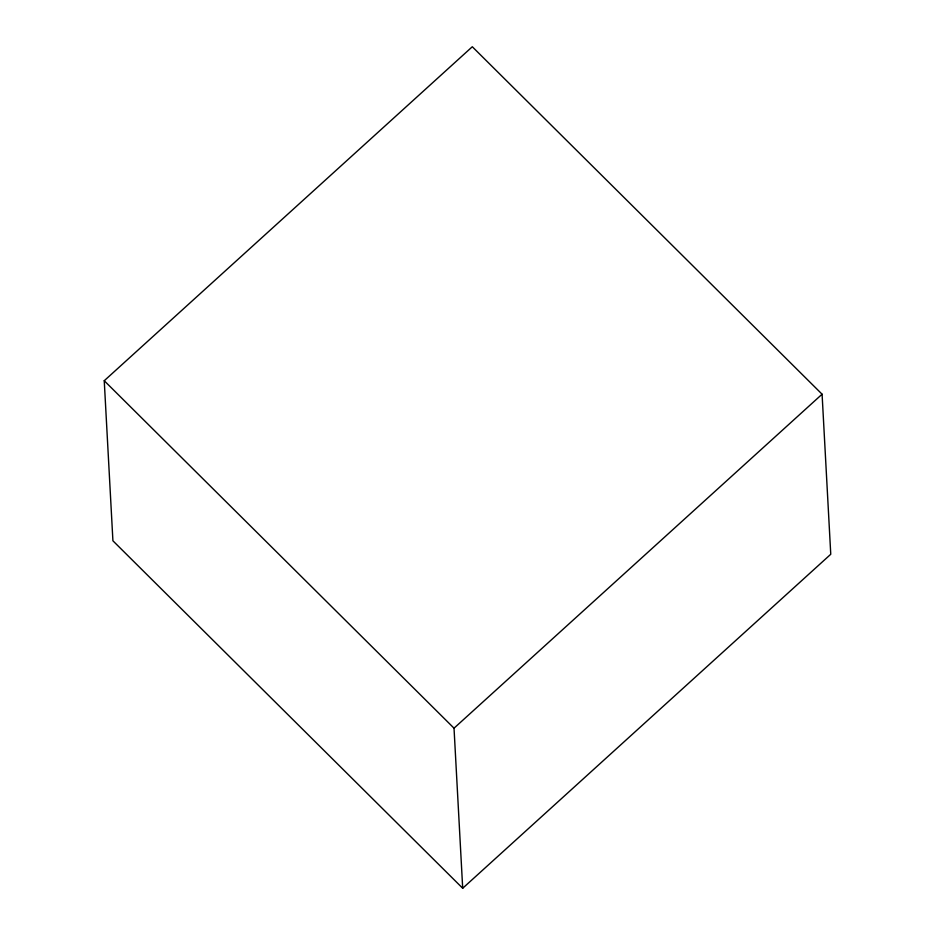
<?xml version="1.0" encoding="UTF-8"?>
<svg xmlns="http://www.w3.org/2000/svg" width="935" height="935" viewBox="0 0 935 935"><rect width="100%" height="100%" fill="white"/><g stroke="black" fill="none" stroke-linecap="round" stroke-linejoin="round"><path stroke-width="1.4" d="M104.241 380.732L472.304 46.75L822.087 394.208L830.759 554.268L462.696 888.25L112.913 540.792L104.241 380.732L454.024 728.19L462.696 888.25M454.024 728.19L822.087 394.208"/></g></svg>
